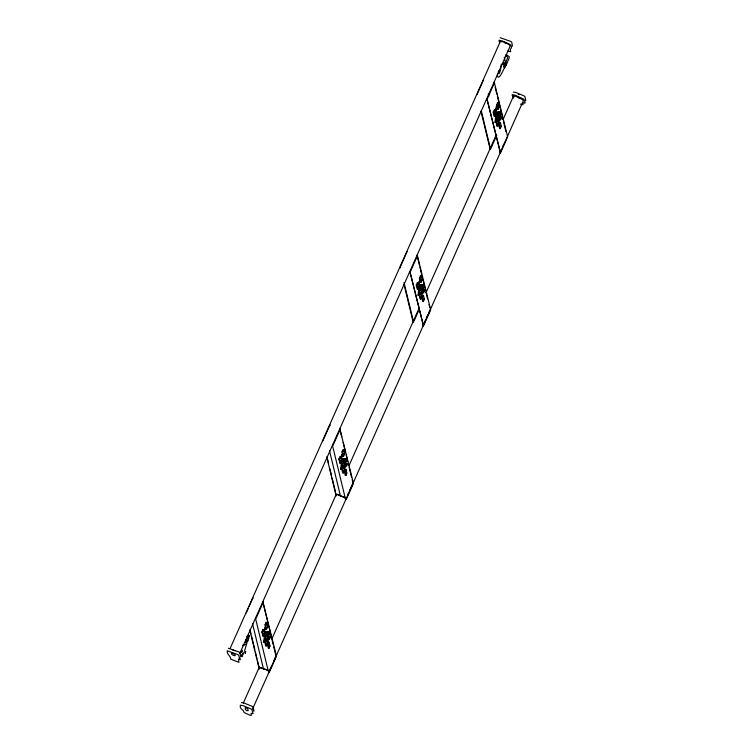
<?xml version="1.0" encoding="UTF-8"?>
<svg xmlns="http://www.w3.org/2000/svg" width="753" height="753" viewBox="0 0 753 753"><rect width="100%" height="100%" fill="white"/><g stroke="black" fill="none" stroke-linecap="round" stroke-linejoin="round"><path stroke-width="1.13" d="M246.551 639.899L245.798 642.582M506.496 65.502L506.562 64.645M506.543 63.977L506.609 63.167M263.71 642.083L264.632 633.904L265.527 631.889L268.463 631.4L269.066 631.72L265.884 637.094L264.407 642.196L263.71 642.083L264.915 639.363M264.407 642.196L265.31 634.177L266.186 632.2L269.066 631.72M340.685 469.157L341.608 460.977L342.502 458.963L345.439 458.473L346.051 458.793L345.401 460.243C341.975 461.335 343.434 466.916 341.382 469.27L340.685 469.157L341.486 467.34M341.382 469.27L342.286 461.25L343.17 459.274L346.051 458.793M418.094 295.261L419.016 287.091L419.91 285.067L422.847 284.578L423.459 284.898L420.278 290.272L418.79 295.374L418.094 295.261L419.299 292.541L419.976 292.71M418.79 295.374L419.694 287.364L420.579 285.387L423.459 284.898M497.761 121.026L499.126 115.275L500.058 113.214L500.698 113.59L498.364 121.449L497.206 119.576L495.775 122.447L495.069 122.334L495.992 114.164L496.886 112.141L499.823 111.651L500.434 111.971L499.794 113.421C497.356 113.788 497.272 117.788 496.961 119.783L496.283 119.614M495.775 122.447L496.679 114.437L497.554 112.461L500.434 111.971M241.845 656.145L241.873 656.701L242.41 655.901M498.364 71.62L498.919 73.916L500.18 71.384M242.626 653.99L242.626 653.162L241.647 655.345M500.416 70.453L501.357 64.165M504.134 65.746L504.105 66.669M422.207 292.39L423.723 286.517L423.082 286.14L420.645 294.216L420.23 292.503L420.918 292.766L421.322 294.432L423.723 286.517M266.628 633.104L265.376 635.993M500.058 113.214L498.514 119.153L501.093 116.96L501.705 117.27C501.94 120.188 497.027 120.8 498.834 123.718L497.733 126.184L497.046 126.062L496.086 122.099L496.801 122.306L497.733 126.184M268.699 632.953L267.155 638.939L269.725 636.699L270.346 637.01C270.572 639.928 265.668 640.539 267.475 643.457L266.374 645.933L265.677 645.801L264.717 641.848L265.847 639.325L266.995 641.198L269.329 633.339L268.699 632.953L266.261 641.029M269.329 633.339L267.814 639.203L270.346 637.01M345.674 460.027L344.13 466.013L346.709 463.773L347.321 464.083C347.547 467.001 342.643 467.613 344.45 470.531L343.349 473.006L342.653 472.875L341.693 468.921L342.822 466.399L343.98 468.272L346.305 460.412L345.674 460.027L343.293 468.046M346.305 460.412L344.789 466.276L347.321 464.083M421.539 292.032L423.082 286.14M500.698 113.59L499.183 119.463L501.705 117.27M247.558 640.718L244.471 651.27M246.664 640.417L247.219 638.6M248.076 640.982L249.384 635.41L248.142 635.127L246.739 636.709M498.288 71.893L498.693 70.801M504.952 66.537L505.235 65.812M230.117 648.474L500.284 41.547L502.816 41.707L506.703 43.222L509.677 45.199L509.988 46.479L239.812 653.397M246.24 612.951L248.151 608.659M249.111 606.513L252.453 598.993M322.736 441.098L329.908 424.993L330.407 425.191M407.128 251.521L399.965 267.626L400.455 267.823M476.941 94.699L483.633 79.667M263.352 601.967L256.18 618.072L255.502 618.298L268.623 672.523L269.301 672.307L276.473 656.202L262.853 601.769L267.23 619.851M340.328 429.041L333.155 445.145L332.478 445.371L345.599 499.597L346.276 499.38L353.449 483.275L339.829 428.843L341.74 436.759M410.376 271.673L417.548 255.568L417.237 254.956L430.669 309.794L423.497 325.908L409.886 271.475L423.497 325.908M487.36 98.747L494.523 82.642L494.213 82.03L507.644 136.867L500.481 152.981L486.862 98.549L500.481 152.981M503.569 67.139L507.748 57.755L507.004 56.503L505.461 55.91M242.824 654.969L244.057 652.192M504.538 67.469C503.757 69.304 497.648 83.263 497.319 74.095M504.83 67.883L509.122 58.254L509.244 56.626L505.978 54.508M264.03 630.261L265.527 626.929L266.637 629.047C266.534 624.011 263.061 631.946 264.623 633.574L263.522 636.05L262.825 635.927L261.865 631.974L262.985 629.452L263.682 629.696C263.814 633.998 267.014 626.712 265.696 625.169L266.797 622.693L266.167 622.307L265.047 624.83C266.317 626.28 263.145 633.875 262.985 629.452M340.535 458.408L342.502 454.003L343.613 456.12C343.519 451.085 340.036 459.019 341.598 460.648L340.497 463.123L339.801 463.001L338.841 459.048L339.961 456.525L340.657 456.77C340.798 461.071 343.989 453.786 342.671 452.242L343.773 449.767L343.142 449.381L342.022 451.904L342.333 453.635L340.422 457.937M418.423 283.439L419.91 280.107L421.021 282.224C420.927 277.198 417.454 285.123 419.007 286.761L417.906 289.237L417.209 289.105L416.249 285.152L417.378 282.629L418.066 282.883C418.207 287.185 421.398 279.9 420.08 278.346L421.181 275.871L420.55 275.485L419.43 278.008C420.692 279.448 417.557 287.062 417.378 282.629M495.399 110.512L496.886 107.18L497.997 109.298C497.902 104.272 494.429 112.197 495.982 113.835L494.881 116.31L494.184 116.178L493.224 112.225L494.354 109.703L495.041 109.957C495.182 114.258 498.373 106.973 497.065 105.42L498.166 102.954L497.535 102.559L495.286 110.042M263.522 636.05L262.581 632.172L263.682 629.696M340.497 463.123L339.556 459.245L340.657 456.77M417.906 289.237L416.964 285.359L418.066 282.883M494.881 116.31L493.94 112.432L495.041 109.957M262.825 635.927L263.569 634.242M339.801 463.001L340.921 460.478L341.598 460.648M342.982 455.857L344.102 453.334M420.39 281.961L421.511 279.438L422.122 279.758L421.021 282.224M494.184 116.178L495.305 113.656M266.637 629.047L267.739 626.571L266.797 622.693M343.613 456.12L344.714 453.645L343.773 449.767M497.997 109.298L499.098 106.832L498.166 102.954M419.76 289.171L420.965 286.479M419.6 290.056L420.871 287.204M495.069 122.334L495.879 120.527M421.548 292.117L424.118 289.886L424.73 290.197C424.965 293.115 420.052 293.726 421.859 296.644L420.758 299.11L420.061 298.988L419.11 295.025L420.23 292.503M266.374 645.933L265.433 642.055L266.534 639.579M343.349 473.006L342.408 469.128L343.509 466.653M420.758 299.11L419.816 295.232L420.918 292.766M496.801 122.306L497.902 119.84M265.677 645.801L266.43 644.126M268.473 639.532L269.725 636.699M345.862 465.665L346.709 463.773M497.046 126.062L497.789 124.377M500.256 118.842L501.093 116.96M267.362 644.257L268.388 641.951L269.056 642.271L269.979 646.102L268.972 648.352L268.313 648.154L267.362 644.257L268.049 644.53L268.972 648.352M344.347 471.331L345.373 469.025L346.032 469.345L346.954 473.176L345.947 475.425L345.288 475.228L344.347 471.331L345.025 471.604L345.947 475.425M421.755 297.435L422.781 295.138L423.44 295.458L424.363 299.28L423.365 301.539L422.697 301.341L421.755 297.435L422.433 297.708L423.365 301.539M498.731 124.509L499.757 122.212L500.416 122.532L501.347 126.353L500.34 128.612L499.672 128.415L498.731 124.509L499.418 124.782L500.34 128.612M268.049 644.53L269.056 642.271M345.025 471.604L346.032 469.345M422.433 297.708L423.44 295.458M499.418 124.782L500.416 122.532M263.701 668.664L258.806 667.252L268.407 670.499M335.97 493.912L345.203 497.987M243.323 703.057L259.578 666.537M272.012 638.61L336.092 494.665M348.997 465.665L418.809 308.824M425.982 292.71L495.794 135.879M502.966 119.765L513.49 96.139L516.021 96.299L522.883 99.782L523.194 101.062L252.547 709.062M345.288 475.228L346.314 472.931M499.672 128.415L500.698 126.109L501.347 126.353M258.881 668.259L259.192 668.871L258.985 666.838M414.056 320.976L418.357 311.309M481.035 111.651L490.062 148.934L490.551 149.122L496.773 135.163M429.963 307.572L428.956 304.579M268.623 672.523L271.193 666.744M273.584 661.379L275.494 657.077M347.688 494.89L348.648 492.744M349.608 490.598L352.47 484.151M422.998 325.71L425.389 320.345M426.349 318.199L427.779 314.97M428.739 312.824L430.17 309.605M499.983 152.784L501.413 149.565M502.844 146.346L503.804 144.19M504.887 64.372L505.517 62.508L504.228 57.181M242.014 651.496L241.515 652.305L242.4 650.31M421.294 286.253L422.81 286.347M245.685 640.144L249.13 636.285L248.302 636.652L247.925 635.974M505.743 62.857L505.141 63.468L505.63 64.165M496.66 116.357L497.997 113.355L497.074 113.477M422.217 292.38L424.73 290.197M497.178 76.448L496.575 76.608M245.704 644.05L243.577 645.622L242.56 645.18M512.492 46.168L511.701 42.177L510.59 41.377L500.096 37.669M240.706 656.729L239.915 652.738L238.805 651.929L228.31 648.229M266.948 633.009L268.426 633.169M513.254 92.054L515.993 92.515L523.881 95.8L524.869 96.563L525.829 100.525L525.302 100.525M241.468 702.615L244.207 703.067L252.095 706.352L253.083 707.123L254.043 711.086L253.516 711.086M418.329 286.582L419.007 286.761M263.945 633.405L264.623 633.574M518.28 94.37L519.128 94.586M517.142 96.93L519.579 98.276M498.166 123.539L498.834 123.718M421.191 296.466L421.859 296.644M343.773 470.352L344.45 470.531M266.797 643.278L267.475 643.457M493.224 112.225L493.94 112.432M416.249 285.152L416.964 285.359M338.841 459.048L339.556 459.245M261.865 631.974L262.581 632.172M419.11 295.025L419.816 295.232M341.693 468.921L342.408 469.128M264.717 641.848L265.433 642.055M497.789 121.657L498.467 121.873M420.701 294.159L421.388 294.376M266.317 640.972L266.995 641.198M423.723 299.035L424.363 299.28M269.979 646.102L269.339 645.858L268.388 641.951M353.449 483.275L352.131 479.689M336.911 494.279L339.735 495.37M340.676 495.738L345.392 497.573M252.933 597.92L253.432 598.117M275.974 656.004L276.473 656.202M232.169 649.707L235.087 650.837M264.642 669.031L267.466 670.132M507.654 50.988L510.713 51.778C509.037 47.42 513.254 49.538 510.562 44.738L502.119 40.869L498.957 40.229L499.672 43.166M520.408 104.159L523.071 104.789C521.631 99.5 527.749 107.444 523.73 99.123L514.854 95.076L512.115 94.614L513.075 98.577M495.992 114.164L496.679 114.437M419.016 287.091L419.694 287.364M341.608 460.977L342.286 461.25M264.632 633.904L265.31 634.177M496.886 112.141L497.554 112.461M419.91 285.067L420.579 285.387M342.502 458.963L343.17 459.274M265.527 631.889L266.186 632.2M344.78 459.942L345.401 460.243M504.868 42.921L505.903 43.429M267.739 626.571L266.167 622.307M496.406 105.081L497.065 105.42M419.43 278.008L420.08 278.346M342.022 451.904L342.671 452.242M265.047 624.83L265.696 625.169M335.857 495.333L336.177 495.945L326.727 456.883M513.49 96.139L513.8 97.419M495.229 87.404L496.876 94.21M497.422 96.478L502.91 119.172M503.465 121.44L505.931 131.653M497.535 102.559L498.486 106.512M488.273 93.956L488.829 96.224M481.261 110.71L490.551 149.122M417.426 256.924L419.346 264.868M419.901 267.136L421.548 273.941M422.913 279.617L425.389 289.83M425.934 292.098L427.582 298.903M421.181 275.871L422.122 279.758M404.013 282.507L413.576 322.049M404.06 284.578L413.077 321.86M343.114 442.406L345.571 452.572M346.116 454.831L347.754 461.617M349.119 467.265L351.585 477.43M329.513 450.765L340.497 496.152M327.451 458.737L328.553 463.274M329.927 468.95L331.574 475.755M332.12 478.023L335.414 491.643M267.776 622.11L273.235 644.709M273.791 646.968L275.702 654.875M252.537 623.691L263.512 669.078M250.203 630.525L251.031 633.932M251.577 636.2L254.872 649.811M255.418 652.089L257.065 658.894M257.611 661.162L258.712 665.699M249.742 629.8L259.192 668.871M239.953 652.089L240.725 655.279M239.793 657.585L240.066 659.779M266.242 633.81C264.011 640.888 269.367 631.061 266.242 633.81M343.217 460.883C340.996 467.914 346.342 458.125 343.217 460.883M420.626 286.987C418.414 294.028 423.751 284.229 420.626 286.987M497.601 114.07C495.352 121.111 500.764 111.369 497.601 114.07M245.676 651.797L245.224 653.18L245.676 651.797M503.512 63.28L503.202 64.862L504.002 62.48L503.512 63.28M252.904 713.646L251.126 713.307L251.286 715.35L250.231 715.35L244.141 712.573C243.821 709.1 239.247 709.561 240.329 705.175L243.068 705.627L250.956 708.921L251.944 709.684L252.904 713.646M239.727 659.214L238.513 659.054L238.927 662.339L230.757 659.167C230.644 655.374 226.709 654.809 227.171 650.79L237.666 654.489L238.776 655.298L239.727 659.214M245.356 707.491L245.327 709.542L246.918 710.663L248.236 710.672L247.793 708.827L245.356 707.491M233.082 653.482L232.112 653.209A4.866 1.224 24 0 0 232.536 654.95L234.531 655.722A4.866 1.224 24 0 0 234.117 653.99L233.082 653.482"/></g></svg>
